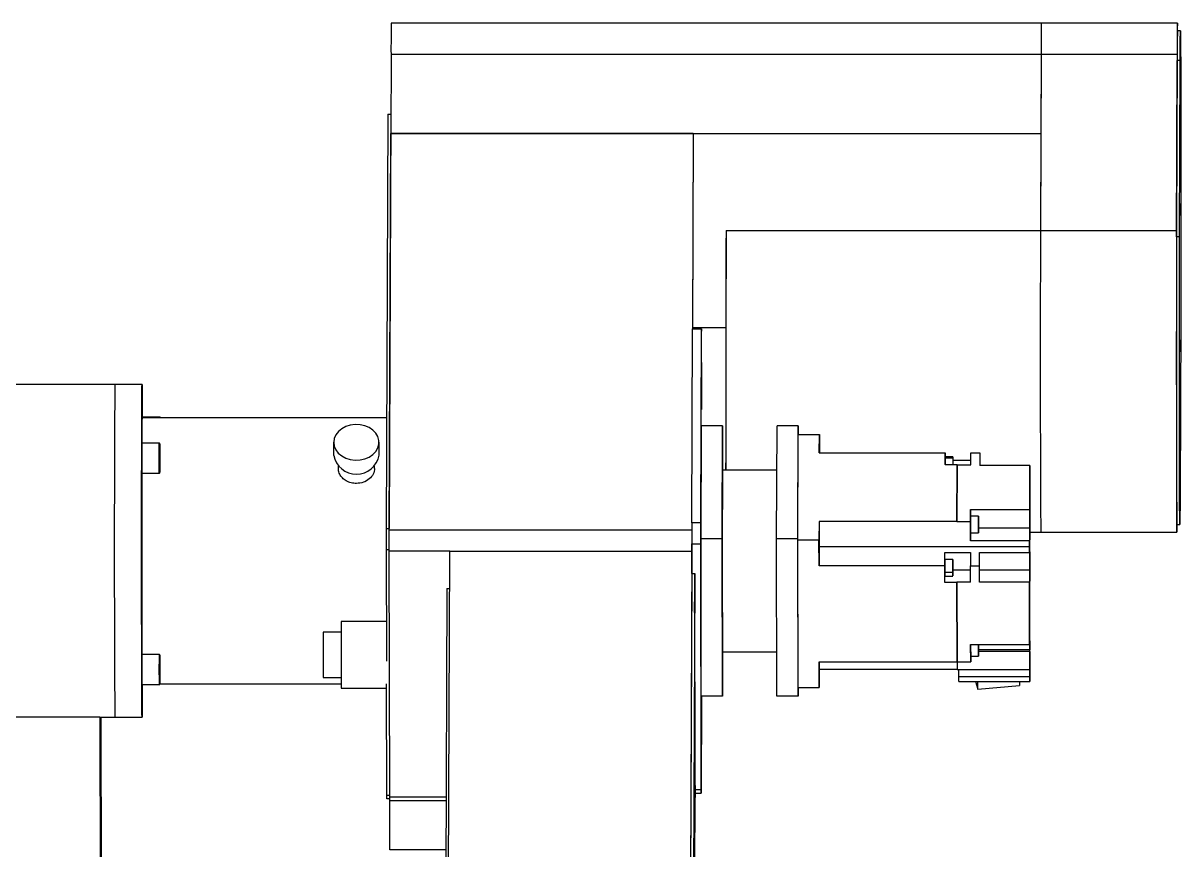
# Model space of a CAD drawing. Header units: millimetres. Extents: x -551930 to 36223, y -1733730 to 8014.
# Drawn here: x -551634.32 to -551591.25, y -1733451.78 to -1733421.04 of the extents above; entities that cross this region are included whole.
import ezdxf

# ---------------------------------------------------------------- set-up
doc = ezdxf.new("R2010")
doc.units = ezdxf.units.MM
doc.layers.get('0').update_dxf_attribs({"lineweight": 35})

msp = doc.modelspace()

# ---------------------------------------------------------------- linework, layer by layer
at = {"color": 7, "linetype": 'Continuous', "lineweight": 25}
for p, q in [((-551596.44, -1733421.04), (-551620.627, -1733421.04)), ((-551591.377, -1733421.04), (-551596.44, -1733421.04)), ((-551591.265, -1733421.321), (-551591.377, -1733421.321)), ((-551620.636, -1733422.198), (-551620.647, -1733425.147)), ((-551620.636, -1733422.198), (-551596.449, -1733422.198)), ((-551596.449, -1733422.198), (-551596.472, -1733428.751)), ((-551596.449, -1733422.198), (-551596.459, -1733425.147)), ((-551596.449, -1733422.198), (-551591.386, -1733422.198)), ((-551591.386, -1733422.198), (-551591.409, -1733428.751)), ((-551591.409, -1733428.98), (-551591.386, -1733422.427)), ((-551591.273, -1733422.427), (-551591.386, -1733422.427)), ((-551591.297, -1733428.98), (-551591.273, -1733422.427)), ((-551620.757, -1733424.426), (-551620.811, -1733439.827)), ((-551620.757, -1733424.426), (-551620.644, -1733424.426)), ((-551620.644, -1733424.426), (-551620.699, -1733439.827)), ((-551620.699, -1733439.892), (-551620.647, -1733425.147)), ((-551620.647, -1733425.147), (-551596.459, -1733425.147)), ((-551609.397, -1733425.147), (-551620.647, -1733425.147)), ((-551609.397, -1733425.147), (-551609.422, -1733432.356)), ((-551609.397, -1733425.147), (-551609.422, -1733432.406)), ((-551609.397, -1733425.147), (-551596.459, -1733425.147)), ((-551596.459, -1733425.147), (-551596.472, -1733428.751)), ((-551608.172, -1733428.751), (-551608.185, -1733432.356)), ((-551608.172, -1733428.751), (-551596.472, -1733428.751)), ((-551596.472, -1733428.751), (-551591.409, -1733428.751)), ((-551591.297, -1733428.98), (-551591.409, -1733428.98)), ((-551591.256, -1733432.028), (-551591.279, -1733438.581)), ((-551609.449, -1733439.615), (-551609.423, -1733432.406)), ((-551609.423, -1733432.406), (-551609.086, -1733432.406)), ((-551609.422, -1733432.356), (-551608.185, -1733432.356)), ((-551609.422, -1733432.356), (-551609.422, -1733432.406)), ((-551609.111, -1733439.615), (-551609.086, -1733432.406)), ((-551609.086, -1733432.406), (-551609.084, -1733432.49)), ((-551608.185, -1733432.356), (-551608.176, -1733437.385)), ((-551609.09, -1733435.004), (-551609.085, -1733433.694)), ((-551609.084, -1733434.06), (-551609.089, -1733435.37)), ((-551630.912, -1733434.474), (-551641.375, -1733434.474)), ((-551629.9, -1733434.474), (-551630.912, -1733434.474)), ((-551620.797, -1733435.712), (-551629.9, -1733435.712)), ((-551629.25, -1733435.686), (-551629.891, -1733435.686)), ((-551609.102, -1733440.211), (-551609.087, -1733436.016)), ((-551608.3, -1733436.016), (-551609.087, -1733436.016)), ((-551608.315, -1733440.211), (-551608.3, -1733436.016)), ((-551608.3, -1733436.016), (-551608.297, -1733437.665)), ((-551606.29, -1733440.211), (-551606.275, -1733436.016)), ((-551605.487, -1733436.016), (-551606.275, -1733436.016)), ((-551605.502, -1733440.211), (-551605.487, -1733436.016)), ((-551605.501, -1733440.262), (-551605.487, -1733436.33)), ((-551605.487, -1733436.016), (-551605.487, -1733436.33)), ((-551605.487, -1733436.33), (-551604.7, -1733436.33)), ((-551604.702, -1733437.017), (-551604.7, -1733436.33)), ((-551604.7, -1733436.33), (-551604.699, -1733437.017)), ((-551629.269, -1733436.654), (-551629.911, -1733436.654)), ((-551622.767, -1733437.112), (-551622.769, -1733436.624)), ((-551621.08, -1733437.109), (-551621.081, -1733436.622)), ((-551629.237, -1733437.127), (-551629.236, -1733436.896)), ((-551629.237, -1733437.127), (-551629.236, -1733437.447)), ((-551629.235, -1733436.985), (-551629.236, -1733436.896)), ((-551629.236, -1733436.985), (-551629.235, -1733436.985)), ((-551629.235, -1733436.985), (-551629.235, -1733437.305)), ((-551604.702, -1733437.017), (-551600.022, -1733437.017)), ((-551600.024, -1733437.457), (-551600.022, -1733437.017)), ((-551599.73, -1733437.162), (-551600.023, -1733437.162)), ((-551599.73, -1733437.22), (-551600.023, -1733437.22)), ((-551600.022, -1733437.017), (-551600.022, -1733437.162)), ((-551599.729, -1733437.289), (-551599.568, -1733437.289)), ((-551599.568, -1733437.292), (-551599.568, -1733437.289)), ((-551599.568, -1733437.292), (-551599.568, -1733437.289)), ((-551599.568, -1733437.292), (-551599.067, -1733437.292)), ((-551599.068, -1733437.462), (-551599.066, -1733437.022)), ((-551599.066, -1733437.022), (-551598.729, -1733437.022)), ((-551598.729, -1733437.022), (-551598.73, -1733437.482)), ((-551598.729, -1733437.022), (-551598.728, -1733437.482)), ((-551629.236, -1733437.305), (-551629.235, -1733437.305)), ((-551629.236, -1733437.447), (-551629.235, -1733437.536)), ((-551629.235, -1733437.305), (-551629.235, -1733437.536)), ((-551622.597, -1733437.511), (-551622.597, -1733437.602)), ((-551621.247, -1733437.597), (-551621.247, -1733437.507)), ((-551606.281, -1733437.665), (-551608.302, -1733437.665)), ((-551608.175, -1733437.665), (-551608.176, -1733437.385)), ((-551608.176, -1733437.385), (-551608.175, -1733437.665)), ((-551600.024, -1733437.457), (-551599.574, -1733437.457)), ((-551599.574, -1733437.457), (-551599.581, -1733439.575)), ((-551599.581, -1733439.58), (-551599.574, -1733437.462)), ((-551599.574, -1733437.457), (-551599.574, -1733437.462)), ((-551599.574, -1733437.462), (-551599.068, -1733437.462)), ((-551596.874, -1733437.482), (-551598.73, -1733437.482)), ((-551596.874, -1733437.482), (-551596.88, -1733439.12)), ((-551596.873, -1733438.163), (-551596.874, -1733437.482)), ((-551596.874, -1733437.669), (-551596.871, -1733437.669)), ((-551596.871, -1733437.669), (-551596.873, -1733438.163)), ((-551596.871, -1733437.669), (-551596.871, -1733437.869)), ((-551629.911, -1733437.779), (-551629.269, -1733437.779)), ((-551596.871, -1733437.869), (-551596.87, -1733437.733)), ((-551596.87, -1733437.733), (-551596.871, -1733437.733)), ((-551596.869, -1733438.422), (-551596.87, -1733437.733)), ((-551596.87, -1733437.934), (-551596.867, -1733437.934)), ((-551596.867, -1733437.934), (-551596.869, -1733438.422)), ((-551596.867, -1733437.934), (-551596.863, -1733440.247)), ((-551609.108, -1733440.247), (-551609.104, -1733438.936)), ((-551609.103, -1733439.302), (-551609.108, -1733440.613)), ((-551599.075, -1733439.58), (-551599.074, -1733439.12)), ((-551599.074, -1733439.12), (-551599.073, -1733439.375)), ((-551599.074, -1733439.12), (-551596.88, -1733439.12)), ((-551598.781, -1733439.375), (-551599.074, -1733439.375)), ((-551596.88, -1733439.12), (-551596.879, -1733439.801)), ((-551620.811, -1733439.827), (-551620.699, -1733439.827)), ((-551620.811, -1733439.827), (-551620.811, -1733440.611)), ((-551609.111, -1733439.615), (-551609.449, -1733439.615)), ((-551609.449, -1733439.615), (-551609.449, -1733440.4)), ((-551609.112, -1733440.4), (-551609.111, -1733439.615)), ((-551604.711, -1733439.575), (-551604.714, -1733440.262)), ((-551599.581, -1733439.575), (-551604.711, -1733439.575)), ((-551604.711, -1733439.575), (-551604.71, -1733440.516)), ((-551599.581, -1733439.58), (-551599.581, -1733439.575)), ((-551599.075, -1733439.58), (-551599.581, -1733439.58)), ((-551599.074, -1733440.295), (-551599.075, -1733439.58)), ((-551598.781, -1733439.801), (-551596.879, -1733439.801)), ((-551596.879, -1733439.801), (-551596.88, -1733440.295)), ((-551591.4, -1733439.687), (-551591.288, -1733439.687)), ((-551620.699, -1733440.677), (-551620.699, -1733439.892)), ((-551609.449, -1733439.892), (-551620.699, -1733439.892)), ((-551609.449, -1733439.892), (-551609.449, -1733440.677)), ((-551608.315, -1733440.211), (-551609.102, -1733440.211)), ((-551609.091, -1733446.063), (-551609.102, -1733440.211)), ((-551608.304, -1733446.063), (-551608.315, -1733440.211)), ((-551605.502, -1733440.211), (-551606.29, -1733440.211)), ((-551606.279, -1733446.063), (-551606.29, -1733440.211)), ((-551605.491, -1733446.063), (-551605.502, -1733440.211)), ((-551605.491, -1733445.749), (-551605.501, -1733440.262)), ((-551604.714, -1733440.262), (-551605.501, -1733440.262)), ((-551604.712, -1733441.221), (-551604.714, -1733440.262)), ((-551599.074, -1733439.994), (-551598.781, -1733439.994)), ((-551599.073, -1733439.994), (-551599.074, -1733440.295)), ((-551596.88, -1733440.295), (-551599.074, -1733440.295)), ((-551596.88, -1733440.516), (-551596.88, -1733440.295)), ((-551596.864, -1733440.703), (-551596.863, -1733440.247)), ((-551596.863, -1733439.968), (-551596.463, -1733439.968)), ((-551596.463, -1733439.968), (-551591.4, -1733439.968)), ((-551620.811, -1733440.611), (-551620.699, -1733440.611)), ((-551620.811, -1733440.611), (-551620.804, -1733444.765)), ((-551618.449, -1733440.677), (-551620.699, -1733440.677)), ((-551620.691, -1733445.249), (-551620.699, -1733440.677)), ((-551618.549, -1733468.857), (-551618.449, -1733440.677)), ((-551618.449, -1733440.677), (-551609.449, -1733440.677)), ((-551609.449, -1733440.677), (-551609.549, -1733468.857)), ((-551609.449, -1733440.4), (-551609.112, -1733440.4)), ((-551609.447, -1733441.508), (-551609.449, -1733440.4)), ((-551609.095, -1733449.544), (-551609.112, -1733440.4)), ((-551604.71, -1733440.516), (-551604.712, -1733441.221)), ((-551596.88, -1733440.516), (-551604.71, -1733440.516)), ((-551600.032, -1733441.221), (-551600.031, -1733440.718)), ((-551600.031, -1733440.718), (-551599.074, -1733440.718)), ((-551600.03, -1733440.982), (-551600.031, -1733440.718)), ((-551599.074, -1733440.718), (-551599.076, -1733441.218)), ((-551598.738, -1733441.218), (-551598.737, -1733440.718)), ((-551598.737, -1733440.718), (-551596.881, -1733440.718)), ((-551598.736, -1733441.376), (-551598.737, -1733440.718)), ((-551596.881, -1733440.718), (-551596.88, -1733440.516)), ((-551596.881, -1733440.718), (-551596.879, -1733441.376)), ((-551596.864, -1733440.703), (-551596.863, -1733441.362)), ((-551599.738, -1733440.982), (-551600.031, -1733440.982)), ((-551609.449, -1733441.508), (-551609.535, -1733465.755)), ((-551609.449, -1733441.508), (-551609.337, -1733441.508)), ((-551609.337, -1733441.508), (-551609.423, -1733465.755)), ((-551609.322, -1733449.554), (-551609.337, -1733441.508)), ((-551600.032, -1733441.221), (-551604.712, -1733441.221)), ((-551600.031, -1733441.835), (-551600.032, -1733441.221)), ((-551599.739, -1733441.471), (-551600.032, -1733441.471)), ((-551600.031, -1733441.601), (-551599.738, -1733441.601)), ((-551600.031, -1733441.835), (-551600.03, -1733441.601)), ((-551599.076, -1733441.376), (-551599.738, -1733441.376)), ((-551599.076, -1733441.218), (-551598.738, -1733441.218)), ((-551599.075, -1733441.832), (-551599.076, -1733441.218)), ((-551598.737, -1733441.832), (-551598.738, -1733441.218)), ((-551598.737, -1733441.832), (-551598.736, -1733441.376)), ((-551596.879, -1733441.376), (-551598.736, -1733441.376)), ((-551596.879, -1733441.376), (-551596.881, -1733441.832)), ((-551596.863, -1733441.362), (-551596.864, -1733441.563)), ((-551596.864, -1733441.563), (-551596.864, -1733441.784)), ((-551599.581, -1733441.835), (-551600.031, -1733441.835)), ((-551599.581, -1733441.832), (-551599.576, -1733444.787)), ((-551599.075, -1733441.832), (-551599.581, -1733441.832)), ((-551599.581, -1733441.832), (-551599.581, -1733441.835)), ((-551599.576, -1733444.79), (-551599.581, -1733441.835)), ((-551596.881, -1733441.832), (-551598.737, -1733441.832)), ((-551596.877, -1733444.145), (-551596.881, -1733441.832)), ((-551596.865, -1733442.278), (-551596.864, -1733441.784)), ((-551618.563, -1733442.064), (-551618.646, -1733465.656)), ((-551618.563, -1733442.064), (-551618.454, -1733442.064)), ((-551596.864, -1733442.959), (-551596.865, -1733442.278)), ((-551620.807, -1733443.291), (-551622.488, -1733443.291)), ((-551596.866, -1733443.47), (-551596.864, -1733442.959)), ((-551622.491, -1733443.684), (-551623.163, -1733443.684)), ((-551596.877, -1733444.145), (-551596.875, -1733443.657)), ((-551596.875, -1733443.657), (-551596.874, -1733444.347)), ((-551596.872, -1733445.519), (-551596.865, -1733443.658)), ((-551596.865, -1733443.658), (-551596.866, -1733443.47)), ((-551599.071, -1733444.145), (-551596.877, -1733444.145)), ((-551599.069, -1733444.787), (-551599.071, -1733444.145)), ((-551629.267, -1733444.512), (-551629.908, -1733444.512)), ((-551608.298, -1733444.415), (-551608.304, -1733446.063)), ((-551608.302, -1733444.415), (-551606.282, -1733444.415)), ((-551599.069, -1733444.576), (-551598.777, -1733444.576)), ((-551599.068, -1733444.576), (-551599.069, -1733444.787)), ((-551596.874, -1733444.347), (-551598.776, -1733444.347)), ((-551596.873, -1733444.41), (-551598.776, -1733444.41)), ((-551596.873, -1733444.21), (-551596.874, -1733444.347)), ((-551596.873, -1733444.41), (-551596.873, -1733444.21)), ((-551596.873, -1733444.41), (-551596.872, -1733445.091)), ((-551629.234, -1733444.871), (-551629.233, -1733444.748)), ((-551629.234, -1733444.871), (-551629.234, -1733445.197)), ((-551629.234, -1733444.952), (-551629.233, -1733444.952)), ((-551629.233, -1733444.952), (-551629.233, -1733444.748)), ((-551629.233, -1733444.952), (-551629.233, -1733445.279)), ((-551604.706, -1733444.79), (-551599.576, -1733444.79)), ((-551604.704, -1733445.749), (-551604.706, -1733444.79)), ((-551604.702, -1733444.79), (-551604.701, -1733445.062)), ((-551599.576, -1733444.787), (-551599.069, -1733444.787)), ((-551599.576, -1733444.787), (-551599.576, -1733444.79)), ((-551599.572, -1733444.787), (-551599.572, -1733445.091)), ((-551629.234, -1733445.197), (-551629.234, -1733445.402)), ((-551629.233, -1733445.279), (-551629.234, -1733445.402)), ((-551629.234, -1733445.279), (-551629.233, -1733445.279)), ((-551623.163, -1733445.372), (-551622.491, -1733445.372)), ((-551620.683, -1733449.821), (-551620.691, -1733445.249)), ((-551604.701, -1733445.062), (-551604.704, -1733445.749)), ((-551604.701, -1733445.062), (-551599.572, -1733445.062)), ((-551599.515, -1733445.091), (-551599.572, -1733445.091)), ((-551599.516, -1733445.331), (-551599.515, -1733445.091)), ((-551599.516, -1733445.331), (-551596.872, -1733445.331)), ((-551599.516, -1733445.519), (-551599.516, -1733445.331)), ((-551596.872, -1733445.091), (-551599.515, -1733445.091)), ((-551596.872, -1733445.091), (-551596.872, -1733445.331)), ((-551596.872, -1733445.331), (-551596.872, -1733445.519)), ((-551629.908, -1733445.637), (-551629.267, -1733445.637)), ((-551629.248, -1733445.612), (-551622.49, -1733445.612)), ((-551622.488, -1733445.766), (-551620.802, -1733445.766)), ((-551620.795, -1733449.756), (-551620.802, -1733445.603)), ((-551605.49, -1733445.749), (-551605.491, -1733446.063)), ((-551605.491, -1733445.749), (-551604.704, -1733445.749)), ((-551599.516, -1733445.519), (-551596.872, -1733445.519)), ((-551598.887, -1733445.519), (-551598.809, -1733445.811)), ((-551598.809, -1733445.811), (-551598.809, -1733445.519)), ((-551598.809, -1733445.811), (-551597.252, -1733445.667)), ((-551597.253, -1733445.519), (-551597.252, -1733445.667)), ((-551609.08, -1733446.063), (-551609.093, -1733449.673)), ((-551608.304, -1733446.063), (-551609.091, -1733446.063)), ((-551605.491, -1733446.063), (-551606.279, -1733446.063)), ((-551609.094, -1733448.02), (-551609.09, -1733446.709)), ((-551631.475, -1733446.848), (-551641.375, -1733446.848)), ((-551631.475, -1733446.849), (-551631.475, -1733446.848)), ((-551631.475, -1733446.848), (-551631.403, -1733469.23)), ((-551631.475, -1733446.849), (-551630.912, -1733446.849)), ((-551631.434, -1733446.849), (-551631.38, -1733463.612)), ((-551630.912, -1733446.849), (-551629.9, -1733446.849)), ((-551609.089, -1733447.075), (-551609.094, -1733448.385)), ((-551620.683, -1733449.756), (-551620.795, -1733449.756)), ((-551620.793, -1733449.885), (-551620.795, -1733449.756)), ((-551609.408, -1733473.802), (-551609.322, -1733449.554)), ((-551609.323, -1733449.673), (-551609.093, -1733449.673)), ((-551609.095, -1733449.544), (-551609.322, -1733449.544)), ((-551609.093, -1733449.673), (-551609.095, -1733449.544)), ((-551620.682, -1733449.885), (-551620.793, -1733449.885)), ((-551618.59, -1733449.821), (-551620.683, -1733449.821)), ((-551620.681, -1733449.951), (-551620.683, -1733449.821)), ((-551620.677, -1733451.78), (-551620.681, -1733449.951)), ((-551620.681, -1733449.951), (-551618.591, -1733449.951))]:
    msp.add_line(p, q, dxfattribs=at)
at = {"color": 8, "linetype": 'Continuous', "lineweight": 25}
for p, q in [((-551609.086, -1733434.06), (-551609.084, -1733434.06)), ((-551609.09, -1733435.37), (-551609.089, -1733435.37)), ((-551629.235, -1733436.707), (-551629.236, -1733436.687)), ((-551608.301, -1733437.019), (-551608.3, -1733437.019)), ((-551621.247, -1733437.599), (-551621.247, -1733437.507)), ((-551609.105, -1733439.302), (-551609.103, -1733439.302)), ((-551608.312, -1733440.263), (-551608.311, -1733440.263)), ((-551609.108, -1733440.613), (-551609.108, -1733440.613)), ((-551609.338, -1733442.94), (-551609.339, -1733442.94)), ((-551608.304, -1733444.789), (-551608.303, -1733444.789)), ((-551604.704, -1733445.19), (-551604.703, -1733445.19)), ((-551609.091, -1733447.075), (-551609.089, -1733447.075)), ((-551609.094, -1733448.385), (-551609.094, -1733448.385)), ((-551609.325, -1733449.798), (-551609.326, -1733449.798)), ((-551618.597, -1733451.78), (-551620.677, -1733451.78))]:
    msp.add_line(p, q, dxfattribs=at)
at = {"color": 7, "linetype": 'Continuous', "lineweight": 25, "flags": 128}
for points in [[(-551591.372, -1733421.321), (-551591.373, -1733421.255), (-551591.374, -1733421.144), (-551591.376, -1733421.073), (-551591.377, -1733421.041), (-551591.378, -1733421.05), (-551591.379, -1733421.099), (-551591.381, -1733421.188), (-551591.382, -1733421.315), (-551591.383, -1733421.482), (-551591.384, -1733421.685), (-551591.385, -1733421.924), (-551591.386, -1733422.198)], [(-551591.273, -1733422.427), (-551591.272, -1733422.159), (-551591.271, -1733421.926), (-551591.27, -1733421.729), (-551591.269, -1733421.57), (-551591.268, -1733421.449), (-551591.267, -1733421.368), (-551591.265, -1733421.327), (-551591.264, -1733421.326), (-551591.263, -1733421.365), (-551591.262, -1733421.445), (-551591.26, -1733421.564), (-551591.259, -1733421.721), (-551591.258, -1733421.917), (-551591.257, -1733422.148), (-551591.256, -1733422.414), (-551591.255, -1733422.714), (-551591.254, -1733423.044), (-551591.253, -1733423.402), (-551591.252, -1733423.787), (-551591.252, -1733424.195), (-551591.251, -1733424.624), (-551591.251, -1733425.071), (-551591.25, -1733425.532), (-551591.25, -1733426.005), (-551591.25, -1733426.486), (-551591.25, -1733426.973), (-551591.25, -1733427.461), (-551591.25, -1733427.947), (-551591.25, -1733428.429), (-551591.25, -1733428.903), (-551591.251, -1733429.365), (-551591.251, -1733429.812), (-551591.252, -1733430.242), (-551591.252, -1733430.651), (-551591.253, -1733431.037), (-551591.254, -1733431.396), (-551591.255, -1733431.727), (-551591.256, -1733432.028)], [(-551591.263, -1733422.113), (-551591.263, -1733422.177), (-551591.263, -1733422.259), (-551591.263, -1733422.347), (-551591.263, -1733422.427), (-551591.263, -1733422.487), (-551591.262, -1733422.518), (-551591.262, -1733422.515), (-551591.262, -1733422.478), (-551591.262, -1733422.414), (-551591.262, -1733422.332), (-551591.262, -1733422.244), (-551591.262, -1733422.164), (-551591.262, -1733422.104), (-551591.262, -1733422.074), (-551591.262, -1733422.076), (-551591.263, -1733422.113)], [(-551591.252, -1733427.782), (-551591.253, -1733427.846), (-551591.253, -1733427.928), (-551591.253, -1733428.016), (-551591.253, -1733428.096), (-551591.252, -1733428.156), (-551591.252, -1733428.187), (-551591.252, -1733428.184), (-551591.252, -1733428.148), (-551591.252, -1733428.084), (-551591.251, -1733428.002), (-551591.251, -1733427.914), (-551591.252, -1733427.834), (-551591.252, -1733427.774), (-551591.252, -1733427.743), (-551591.252, -1733427.746), (-551591.252, -1733427.782)], [(-551591.409, -1733428.751), (-551591.41, -1733429.058), (-551591.411, -1733429.395), (-551591.412, -1733429.76), (-551591.413, -1733430.152), (-551591.414, -1733430.567), (-551591.414, -1733431.003), (-551591.415, -1733431.456), (-551591.415, -1733431.925), (-551591.416, -1733432.406), (-551591.416, -1733432.896), (-551591.416, -1733433.392), (-551591.416, -1733433.89), (-551591.416, -1733434.388), (-551591.416, -1733434.881), (-551591.416, -1733435.367), (-551591.415, -1733435.844), (-551591.415, -1733436.306), (-551591.414, -1733436.753), (-551591.413, -1733437.18), (-551591.413, -1733437.585), (-551591.412, -1733437.965), (-551591.411, -1733438.318), (-551591.41, -1733438.642), (-551591.409, -1733438.934), (-551591.408, -1733439.193), (-551591.407, -1733439.417), (-551591.406, -1733439.604), (-551591.404, -1733439.753), (-551591.403, -1733439.864), (-551591.402, -1733439.935), (-551591.401, -1733439.967), (-551591.399, -1733439.958), (-551591.398, -1733439.909), (-551591.397, -1733439.82), (-551591.396, -1733439.693), (-551591.396, -1733439.687)], [(-551591.279, -1733438.581), (-551591.28, -1733438.849), (-551591.281, -1733439.082), (-551591.282, -1733439.279), (-551591.284, -1733439.438), (-551591.285, -1733439.559), (-551591.286, -1733439.64), (-551591.287, -1733439.681), (-551591.288, -1733439.682), (-551591.29, -1733439.643), (-551591.291, -1733439.563), (-551591.292, -1733439.444), (-551591.293, -1733439.287), (-551591.294, -1733439.091), (-551591.295, -1733438.86), (-551591.297, -1733438.594), (-551591.298, -1733438.294), (-551591.298, -1733437.964), (-551591.299, -1733437.606), (-551591.3, -1733437.221), (-551591.301, -1733436.813), (-551591.301, -1733436.384), (-551591.302, -1733435.937), (-551591.302, -1733435.476), (-551591.303, -1733435.003), (-551591.303, -1733434.522), (-551591.303, -1733434.035), (-551591.303, -1733433.547), (-551591.303, -1733433.061), (-551591.303, -1733432.579), (-551591.302, -1733432.105), (-551591.302, -1733431.644), (-551591.301, -1733431.196), (-551591.301, -1733430.766), (-551591.3, -1733430.357), (-551591.299, -1733429.972), (-551591.298, -1733429.612), (-551591.298, -1733429.281), (-551591.297, -1733428.98)], [(-551591.301, -1733432.86), (-551591.301, -1733432.924), (-551591.301, -1733433.006), (-551591.301, -1733433.094), (-551591.301, -1733433.174), (-551591.301, -1733433.234), (-551591.301, -1733433.265), (-551591.3, -1733433.262), (-551591.3, -1733433.226), (-551591.3, -1733433.162), (-551591.3, -1733433.08), (-551591.3, -1733432.992), (-551591.3, -1733432.912), (-551591.3, -1733432.852), (-551591.3, -1733432.821), (-551591.301, -1733432.824), (-551591.301, -1733432.86)], [(-551609.085, -1733433.694), (-551609.085, -1733433.658), (-551609.085, -1733433.655), (-551609.085, -1733433.686), (-551609.084, -1733433.746), (-551609.084, -1733433.826), (-551609.084, -1733433.913), (-551609.084, -1733433.995), (-551609.084, -1733434.06)], [(-551629.89, -1733445.637), (-551629.89, -1733445.692), (-551629.892, -1733445.965), (-551629.893, -1733446.204), (-551629.894, -1733446.408), (-551629.895, -1733446.574), (-551629.896, -1733446.702), (-551629.897, -1733446.79), (-551629.899, -1733446.839), (-551629.9, -1733446.848), (-551629.901, -1733446.816), (-551629.902, -1733446.745), (-551629.904, -1733446.634), (-551629.905, -1733446.485), (-551629.906, -1733446.298), (-551629.907, -1733446.074), (-551629.908, -1733445.815), (-551629.909, -1733445.523), (-551629.91, -1733445.199), (-551629.911, -1733444.845), (-551629.912, -1733444.465), (-551629.913, -1733444.06), (-551629.913, -1733443.633), (-551629.914, -1733443.187), (-551629.914, -1733442.724), (-551629.915, -1733442.248), (-551629.915, -1733441.761), (-551629.915, -1733441.268), (-551629.915, -1733440.77), (-551629.915, -1733440.272), (-551629.915, -1733439.776), (-551629.915, -1733439.287), (-551629.915, -1733438.806), (-551629.914, -1733438.337), (-551629.914, -1733437.883), (-551629.913, -1733437.447), (-551629.912, -1733437.032), (-551629.912, -1733436.641), (-551629.911, -1733436.275), (-551629.91, -1733435.938), (-551629.909, -1733435.632), (-551629.908, -1733435.358), (-551629.907, -1733435.119), (-551629.905, -1733434.916), (-551629.904, -1733434.75), (-551629.903, -1733434.622), (-551629.902, -1733434.533), (-551629.9, -1733434.485), (-551629.899, -1733434.476), (-551629.898, -1733434.507), (-551629.897, -1733434.579), (-551629.895, -1733434.689), (-551629.894, -1733434.839), (-551629.893, -1733435.026), (-551629.892, -1733435.25), (-551629.891, -1733435.509), (-551629.89, -1733435.686)], [(-551609.089, -1733435.37), (-551609.089, -1733435.406), (-551609.09, -1733435.409), (-551609.09, -1733435.378), (-551609.09, -1733435.318), (-551609.09, -1733435.238), (-551609.09, -1733435.151), (-551609.09, -1733435.068), (-551609.09, -1733435.004)], [(-551629.891, -1733435.686), (-551629.891, -1733435.693), (-551629.891, -1733435.712)], [(-551622.769, -1733436.624), (-551622.749, -1733436.767), (-551622.691, -1733436.903), (-551622.598, -1733437.025), (-551622.472, -1733437.13), (-551622.322, -1733437.21), (-551622.152, -1733437.263), (-551621.972, -1733437.286), (-551621.79, -1733437.278), (-551621.614, -1733437.24), (-551621.453, -1733437.173), (-551621.313, -1733437.08), (-551621.203, -1733436.966), (-551621.126, -1733436.836), (-551621.086, -1733436.696), (-551621.086, -1733436.553), (-551621.125, -1733436.413), (-551621.201, -1733436.283), (-551621.312, -1733436.168), (-551621.451, -1733436.076), (-551621.612, -1733436.009), (-551621.787, -1733435.97), (-551621.969, -1733435.962), (-551622.15, -1733435.986), (-551622.319, -1733436.039), (-551622.47, -1733436.119), (-551622.596, -1733436.223), (-551622.69, -1733436.346), (-551622.749, -1733436.482), (-551622.769, -1733436.624)], [(-551629.236, -1733436.687), (-551629.236, -1733436.687), (-551629.236, -1733436.71), (-551629.236, -1733436.775), (-551629.237, -1733436.874), (-551629.237, -1733437.002), (-551629.237, -1733437.147), (-551629.237, -1733437.297), (-551629.237, -1733437.441), (-551629.237, -1733437.567), (-551629.236, -1733437.664), (-551629.236, -1733437.725), (-551629.236, -1733437.745), (-551629.235, -1733437.722), (-551629.235, -1733437.658), (-551629.235, -1733437.558), (-551629.234, -1733437.43), (-551629.234, -1733437.285), (-551629.234, -1733437.135), (-551629.234, -1733436.991), (-551629.235, -1733436.865), (-551629.235, -1733436.768), (-551629.235, -1733436.707), (-551629.235, -1733436.707)], [(-551604.699, -1733437.017), (-551604.7, -1733436.941), (-551604.7, -1733436.866), (-551604.7, -1733436.831), (-551604.7, -1733436.839), (-551604.701, -1733436.889)], [(-551608.3, -1733437.019), (-551608.3, -1733437.102), (-551608.3, -1733437.193), (-551608.3, -1733437.277), (-551608.3, -1733437.344), (-551608.3, -1733437.381), (-551608.3, -1733437.384), (-551608.301, -1733437.352), (-551608.301, -1733437.29), (-551608.301, -1733437.207), (-551608.301, -1733437.117), (-551608.301, -1733437.032), (-551608.301, -1733436.966), (-551608.3, -1733436.928), (-551608.3, -1733436.925), (-551608.3, -1733436.957), (-551608.3, -1733437.019)], [(-551604.701, -1733436.889), (-551604.701, -1733436.976), (-551604.701, -1733437.017)], [(-551600.023, -1733437.162), (-551600.023, -1733437.172), (-551600.023, -1733437.22)], [(-551599.73, -1733437.22), (-551599.73, -1733437.172), (-551599.73, -1733437.164), (-551599.73, -1733437.198), (-551599.729, -1733437.268), (-551599.729, -1733437.367), (-551599.729, -1733437.457)], [(-551591.29, -1733438.53), (-551591.291, -1733438.594), (-551591.291, -1733438.676), (-551591.291, -1733438.764), (-551591.291, -1733438.844), (-551591.29, -1733438.904), (-551591.29, -1733438.934), (-551591.29, -1733438.932), (-551591.29, -1733438.895), (-551591.29, -1733438.831), (-551591.29, -1733438.749), (-551591.29, -1733438.661), (-551591.29, -1733438.581), (-551591.29, -1733438.521), (-551591.29, -1733438.49), (-551591.29, -1733438.493), (-551591.29, -1733438.53)], [(-551609.104, -1733438.936), (-551609.104, -1733438.9), (-551609.103, -1733438.897), (-551609.103, -1733438.928), (-551609.103, -1733438.988), (-551609.103, -1733439.068), (-551609.103, -1733439.156), (-551609.103, -1733439.238), (-551609.103, -1733439.302)], [(-551598.781, -1733439.936), (-551598.781, -1733439.984), (-551598.781, -1733439.992), (-551598.782, -1733439.958), (-551598.782, -1733439.887), (-551598.782, -1733439.789), (-551598.782, -1733439.677), (-551598.782, -1733439.566), (-551598.782, -1733439.471), (-551598.782, -1733439.404), (-551598.781, -1733439.376), (-551598.781, -1733439.389), (-551598.781, -1733439.442), (-551598.781, -1733439.528), (-551598.781, -1733439.635), (-551598.781, -1733439.749), (-551598.781, -1733439.854), (-551598.781, -1733439.936)], [(-551609.108, -1733440.613), (-551609.108, -1733440.649), (-551609.108, -1733440.652), (-551609.108, -1733440.621), (-551609.109, -1733440.561), (-551609.109, -1733440.481), (-551609.109, -1733440.393), (-551609.109, -1733440.311), (-551609.108, -1733440.247)], [(-551608.311, -1733440.263), (-551608.311, -1733440.346), (-551608.311, -1733440.436), (-551608.311, -1733440.521), (-551608.311, -1733440.587), (-551608.312, -1733440.625), (-551608.312, -1733440.628), (-551608.312, -1733440.596), (-551608.312, -1733440.534), (-551608.312, -1733440.451), (-551608.312, -1733440.361), (-551608.312, -1733440.276), (-551608.312, -1733440.209), (-551608.312, -1733440.172), (-551608.312, -1733440.169), (-551608.311, -1733440.201), (-551608.311, -1733440.263)], [(-551604.712, -1733440.588), (-551604.712, -1733440.671), (-551604.712, -1733440.717), (-551604.712, -1733440.72), (-551604.711, -1733440.68), (-551604.711, -1733440.601), (-551604.711, -1733440.495), (-551604.711, -1733440.376), (-551604.711, -1733440.26), (-551604.711, -1733440.163), (-551604.711, -1733440.097), (-551604.712, -1733440.072), (-551604.712, -1733440.091), (-551604.712, -1733440.152), (-551604.712, -1733440.246), (-551604.713, -1733440.36), (-551604.713, -1733440.48), (-551604.712, -1733440.588)], [(-551599.739, -1733441.471), (-551599.739, -1733441.368), (-551599.739, -1733441.255), (-551599.739, -1733441.146), (-551599.739, -1733441.057), (-551599.739, -1733441), (-551599.738, -1733440.982), (-551599.738, -1733441.006), (-551599.738, -1733441.068), (-551599.738, -1733441.16), (-551599.738, -1733441.27), (-551599.738, -1733441.383), (-551599.738, -1733441.484), (-551599.738, -1733441.558), (-551599.738, -1733441.597), (-551599.739, -1733441.594), (-551599.739, -1733441.55), (-551599.739, -1733441.471)], [(-551609.338, -1733442.94), (-551609.338, -1733442.976), (-551609.338, -1733442.979), (-551609.339, -1733442.948), (-551609.339, -1733442.888), (-551609.339, -1733442.808), (-551609.339, -1733442.721), (-551609.339, -1733442.639), (-551609.339, -1733442.574), (-551609.338, -1733442.538), (-551609.338, -1733442.535), (-551609.338, -1733442.566), (-551609.338, -1733442.626), (-551609.338, -1733442.706), (-551609.338, -1733442.794), (-551609.338, -1733442.876), (-551609.338, -1733442.94)], [(-551598.776, -1733444.145), (-551598.776, -1733444.19), (-551598.776, -1733444.303), (-551598.776, -1733444.411), (-551598.776, -1733444.5), (-551598.776, -1733444.558), (-551598.777, -1733444.576), (-551598.777, -1733444.552), (-551598.777, -1733444.49), (-551598.777, -1733444.398), (-551598.777, -1733444.288), (-551598.777, -1733444.175), (-551598.777, -1733444.145)], [(-551629.233, -1733444.546), (-551629.234, -1733444.556), (-551629.234, -1733444.605), (-551629.234, -1733444.692), (-551629.235, -1733444.81), (-551629.235, -1733444.95), (-551629.235, -1733445.1), (-551629.235, -1733445.247), (-551629.235, -1733445.381), (-551629.234, -1733445.49), (-551629.234, -1733445.566), (-551629.234, -1733445.601), (-551629.233, -1733445.594), (-551629.233, -1733445.545), (-551629.232, -1733445.458), (-551629.232, -1733445.34), (-551629.232, -1733445.2), (-551629.232, -1733445.05), (-551629.232, -1733444.902), (-551629.232, -1733444.769), (-551629.233, -1733444.66), (-551629.233, -1733444.66)], [(-551608.303, -1733444.789), (-551608.303, -1733444.872), (-551608.303, -1733444.962), (-551608.303, -1733445.047), (-551608.303, -1733445.114), (-551608.303, -1733445.151), (-551608.304, -1733445.154), (-551608.304, -1733445.122), (-551608.304, -1733445.06), (-551608.304, -1733444.977), (-551608.304, -1733444.887), (-551608.304, -1733444.802), (-551608.304, -1733444.736), (-551608.304, -1733444.698), (-551608.303, -1733444.695), (-551608.303, -1733444.727), (-551608.303, -1733444.789)], [(-551604.704, -1733444.79), (-551604.704, -1733444.799), (-551604.704, -1733444.916), (-551604.704, -1733445.035), (-551604.704, -1733445.138), (-551604.704, -1733445.213), (-551604.704, -1733445.249), (-551604.703, -1733445.24), (-551604.703, -1733445.19)], [(-551609.09, -1733446.709), (-551609.089, -1733446.673), (-551609.089, -1733446.67), (-551609.089, -1733446.701), (-551609.089, -1733446.761), (-551609.089, -1733446.841), (-551609.089, -1733446.929), (-551609.089, -1733447.011), (-551609.089, -1733447.075)], [(-551609.094, -1733448.385), (-551609.094, -1733448.422), (-551609.094, -1733448.425), (-551609.094, -1733448.394), (-551609.094, -1733448.334), (-551609.094, -1733448.254), (-551609.094, -1733448.166), (-551609.094, -1733448.084), (-551609.094, -1733448.02)], [(-551609.325, -1733449.798), (-551609.326, -1733449.835), (-551609.326, -1733449.837), (-551609.326, -1733449.807), (-551609.326, -1733449.747), (-551609.326, -1733449.667), (-551609.326, -1733449.579), (-551609.326, -1733449.497), (-551609.326, -1733449.433), (-551609.326, -1733449.396), (-551609.326, -1733449.393), (-551609.325, -1733449.424), (-551609.325, -1733449.484), (-551609.325, -1733449.564), (-551609.325, -1733449.652), (-551609.325, -1733449.734), (-551609.325, -1733449.798)]]:
    msp.add_lwpolyline(points, dxfattribs=at)
at = {"color": 8, "linetype": 'Continuous', "lineweight": 25, "flags": 128}
msp.add_lwpolyline([(-551629.25, -1733435.712), (-551629.25, -1733435.693), (-551629.25, -1733435.686)], dxfattribs=at)
at = {"color": 7, "linetype": 'Continuous', "lineweight": 25}
for centre, radius, start, end in [((-551568.511, -1733422.031), 52.126, 178.9108, 180.184), ((-551544.324, -1733422.031), 52.126, 178.9108, 180.184), ((-551543.2, -1733422.254), 48.186, 178.8901, 180.2047), ((-549699.165, -1733433.868), 1909.014, 179.846433, 180.105556), ((-550441.813, -1733433.418), 1154.668, 179.768443, 180.325033), ((-550468.082, -1733433.417), 1123.336, 179.773683, 180.319793), ((-550662.006, -1733440.662), 968.926, 179.63411, 180.36589), ((-551591.234, -1733436.485), 38.673, 178.8537, 180.2491), ((-551542.764, -1733437.216), 87.148, 179.63018, 180.36982), ((-551621.924, -1733436.955), 0.858, 190.5154, 349.6692), ((-551518.73, -1733437.45), 81.293, 179.83738, 180.00503), ((-551518.438, -1733437.45), 81.293, 179.83738, 180.00503), ((-551100.02, -1733441.04), 508.293, 179.61956, 180.38044), ((-550059.001, -1733440.605), 1570.911, 179.89692, 180.142524), ((-551560.667, -1733439.685), 38.409, 179.5385, 180.4615), ((-551549.642, -1733441.292), 50.39, 179.647, 180.2036), ((-551592.933, -1733441.501), 7.099, 179.762, 180.8044), ((-551439.931, -1733444.528), 182.561, 179.61162, 180.38838), ((-551497.225, -1733444.528), 125.941, 179.61614, 180.38386), ((-551563.511, -1733444.301), 35.559, 179.749, 180.4431), ((-551542.684, -1733445.075), 87.226, 179.63051, 180.36949), ((-551705.488, -1733444.921), 100.785, 359.84739, 0.07459)]:
    msp.add_arc(centre, radius, start, end, dxfattribs=at)
at = {"color": 8, "linetype": 'Continuous', "lineweight": 25}
for centre, radius, start, end in [((-551542.143, -1733437.216), 87.129, 179.63015, 180.36995), ((-551542.067, -1733445.075), 87.202, 179.63043, 180.36961), ((-551633.13, -1733444.631), 3.898, 359.5847, 1.2513)]:
    msp.add_arc(centre, radius, start, end, dxfattribs=at)
at = {"color": 7, "linetype": 'Continuous', "lineweight": 25}
for points, knots in [([(-551629.217, -1733435.712), (-551629.217, -1733435.711), (-551629.217, -1733435.709), (-551629.22, -1733435.704), (-551629.225, -1733435.696), (-551629.233, -1733435.69), (-551629.242, -1733435.686), (-551629.248, -1733435.686), (-551629.25, -1733435.687)], [0, 0, 0, 0, 0.03168, 0.18666, 0.381527, 0.634673, 0.898318, 1, 1, 1, 1]), ([(-551629.235, -1733436.707), (-551629.235, -1733436.701), (-551629.235, -1733436.693), (-551629.236, -1733436.688), (-551629.236, -1733436.686), (-551629.236, -1733436.684), (-551629.236, -1733436.681), (-551629.237, -1733436.677), (-551629.239, -1733436.671), (-551629.244, -1733436.664), (-551629.253, -1733436.657), (-551629.262, -1733436.653), (-551629.268, -1733436.654), (-551629.269, -1733436.654)], [0, 0, 0, 0, 0.382938, 0.569793, 0.674777, 0.723165, 0.743602, 0.764171, 0.801451, 0.848043, 0.909617, 0.973651, 1, 1, 1, 1]), ([(-551621.923, -1733438.158), (-551621.989, -1733438.153), (-551622.122, -1733438.143), (-551622.303, -1733438.066), (-551622.452, -1733437.952), (-551622.552, -1733437.809), (-551622.6, -1733437.686), (-551622.592, -1733437.618), (-551622.591, -1733437.602)], [0, 0, 0, 0, 0.186874, 0.377776, 0.562369, 0.752039, 0.939747, 1, 1, 1, 1]), ([(-551621.247, -1733437.599), (-551621.257, -1733437.669), (-551621.278, -1733437.81), (-551621.434, -1733437.997), (-551621.657, -1733438.131), (-551621.834, -1733438.149), (-551621.923, -1733438.158)], [0, 0, 0, 0, 0.24995, 0.500001, 0.750052, 1, 1, 1, 1]), ([(-551629.268, -1733437.778), (-551629.265, -1733437.778), (-551629.258, -1733437.777), (-551629.249, -1733437.772), (-551629.244, -1733437.767), (-551629.242, -1733437.764), (-551629.242, -1733437.764)], [0, 0, 0, 0, 0.351786, 0.669538, 0.933986, 1, 1, 1, 1]), ([(-551629.233, -1733444.659), (-551629.233, -1733444.645), (-551629.233, -1733444.605), (-551629.233, -1733444.569), (-551629.233, -1733444.552), (-551629.233, -1733444.547), (-551629.233, -1733444.545), (-551629.233, -1733444.543), (-551629.234, -1733444.54), (-551629.235, -1733444.536), (-551629.237, -1733444.53), (-551629.242, -1733444.522), (-551629.251, -1733444.516), (-551629.26, -1733444.512), (-551629.266, -1733444.513), (-551629.267, -1733444.513)], [0, 0, 0, 0, 0.18123, 0.528617, 0.703334, 0.791791, 0.840846, 0.865894, 0.878504, 0.888445, 0.906299, 0.928749, 0.957913, 0.988286, 1, 1, 1, 1]), ([(-551629.267, -1733445.637), (-551629.266, -1733445.637), (-551629.26, -1733445.637), (-551629.252, -1733445.634), (-551629.244, -1733445.629), (-551629.241, -1733445.625), (-551629.239, -1733445.623)], [0, 0, 0, 0, 0.15592, 0.506084, 0.787875, 1, 1, 1, 1])]:
    msp.add_open_spline(points, degree=3, knots=knots, dxfattribs=at)

doc.saveas('drawing.dxf')
